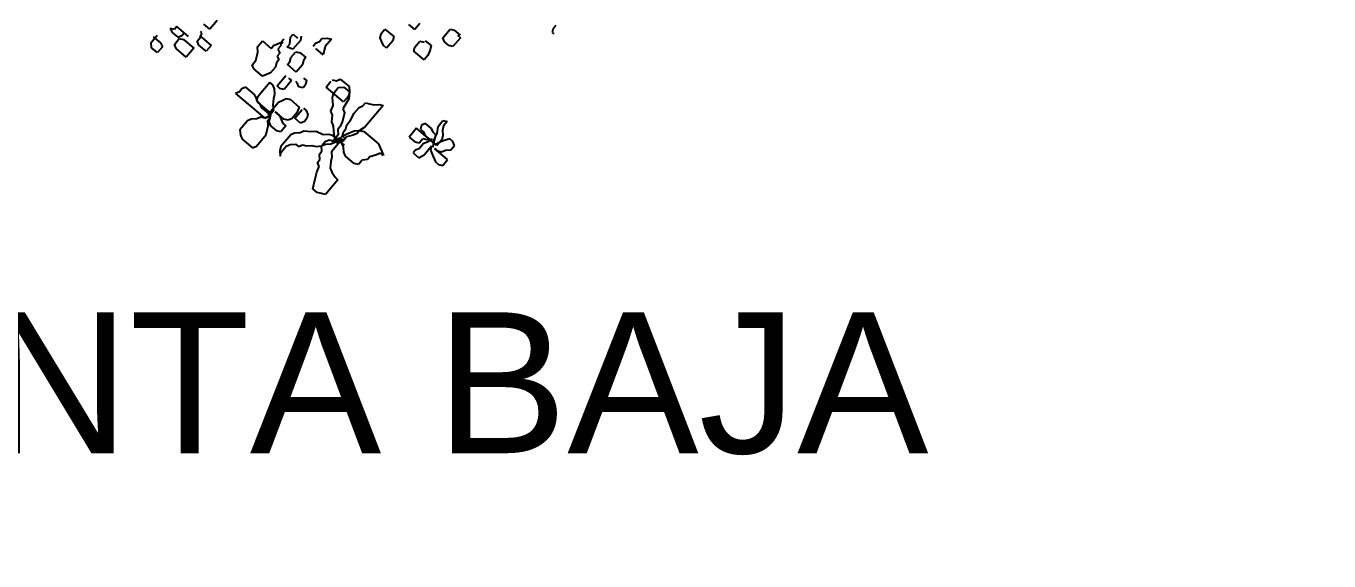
# Model space of a CAD drawing. Header units: metres. Extents: x 231 to 394, y -324 to -29.
# Drawn here: x 272.983 to 274.831, y -79.876 to -79.117 of the extents above; entities that cross this region are included whole.
import ezdxf

# ---------------------------------------------------------------- set-up
doc = ezdxf.new("R2010")
doc.units = ezdxf.units.M
for name, color, linetype in [('A-PISO', 30, 'Continuous'), ('A-TEXTOS', 7, 'Continuous'), ('AR-01-REC$0$A-JARDIN', 8, 'Continuous')]:
    doc.layers.add(name, color=color, linetype=linetype)
doc.styles.get("Standard").update_dxf_attribs({"font": 'arial.ttf'})

# ---------------------------------------------------------------- blocks, each defined once
blk = doc.blocks.new('AR-01-REC$0$ARBOL-03')
for p, q in [((0.868, 0.0018), (0.868, -0.0117)), ((0.8354, -0.0362), (0.8354, -0.0145)), ((0.8354, -0.0145), (0.8408, -0.0145)), ((0.8408, -0.0145), (0.8435, -0.009)), ((0.8435, -0.009), (0.8462, -0.0145)), ((0.8462, -0.0145), (0.8462, -0.0253)), ((0.8761, -0.0009), (0.8625, -0.0009)), ((0.868, -0.0117), (0.8707, -0.0172)), ((0.8707, -0.0172), (0.8815, -0.0172)), ((0.8815, -0.0063), (0.8761, -0.0009)), ((0.8815, -0.0172), (0.8815, -0.0063)), ((0.8408, -0.028), (0.8354, -0.028)), ((0.8462, -0.0253), (0.8408, -0.028)), ((0.8462, -0.028), (0.8435, -0.0335)), ((0.8435, -0.0335), (0.8435, -0.0525)), ((0.8571, -0.028), (0.8462, -0.028)), ((0.8598, -0.0335), (0.8571, -0.028)), ((0.8598, -0.0525), (0.8598, -0.0335)), ((0.7919, -0.0525), (0.8082, -0.0525)), ((0.8082, -0.0525), (0.8082, -0.0416)), ((0.8082, -0.0525), (0.8082, -0.0497)), ((0.8191, -0.047), (0.8191, -0.0443)), ((0.8245, -0.0497), (0.8191, -0.047)), ((0.8245, -0.047), (0.8245, -0.0687)), ((0.8327, -0.0497), (0.8245, -0.0497)), ((0.8354, -0.0552), (0.8327, -0.0497)), ((0.8354, -0.0687), (0.8354, -0.0552)), ((0.8435, -0.0525), (0.8598, -0.0525)), ((0.8245, -0.0687), (0.8354, -0.0687)), ((0.7838, -0.1203), (0.7729, -0.1203)), ((0.7729, -0.1203), (0.7729, -0.1366)), ((0.7892, -0.1257), (0.7838, -0.1203)), ((0.7946, -0.1284), (0.7892, -0.1257)), ((0.8001, -0.1312), (0.7946, -0.1284)), ((0.743, -0.1474), (0.7376, -0.1474)), ((0.7376, -0.1474), (0.7376, -0.1556)), ((0.7512, -0.1529), (0.743, -0.1474)), ((0.7512, -0.142), (0.7566, -0.142)), ((0.7621, -0.1393), (0.7566, -0.142)), ((0.7566, -0.142), (0.7621, -0.1447)), ((0.7566, -0.142), (0.7566, -0.1447)), ((0.7675, -0.1366), (0.7621, -0.1393)), ((0.7621, -0.1447), (0.7675, -0.1447)), ((0.7729, -0.1366), (0.7675, -0.1366)), ((0.7675, -0.1447), (0.7702, -0.1502)), ((0.8082, -0.1312), (0.8001, -0.1312)), ((0.8109, -0.1366), (0.8082, -0.1312)), ((0.8109, -0.1529), (0.8109, -0.1366)), ((0.8381, -0.1447), (0.8435, -0.142)), ((0.8381, -0.161), (0.8381, -0.1447)), ((0.8435, -0.142), (0.8489, -0.142)), ((0.8489, -0.142), (0.8544, -0.1393)), ((0.8544, -0.1393), (0.8544, -0.1936)), ((0.7322, -0.1583), (0.7376, -0.161)), ((0.7376, -0.161), (0.7539, -0.161)), ((0.7566, -0.1529), (0.7512, -0.1529)), ((0.7539, -0.161), (0.7566, -0.1529)), ((0.7702, -0.1502), (0.7756, -0.1502)), ((0.7756, -0.1502), (0.7783, -0.1556)), ((0.7783, -0.1556), (0.7838, -0.1556)), ((0.7838, -0.1556), (0.7892, -0.1583)), ((0.7892, -0.1583), (0.8001, -0.1583)), ((0.8001, -0.1583), (0.8055, -0.1556)), ((0.8055, -0.1556), (0.8109, -0.1529)), ((0.8408, -0.1664), (0.8381, -0.161)), ((0.7159, -0.1827), (0.7105, -0.1882)), ((0.7213, -0.1827), (0.7159, -0.1827)), ((0.7268, -0.18), (0.7213, -0.1827)), ((0.7322, -0.18), (0.7268, -0.18)), ((0.7539, -0.1664), (0.7512, -0.1719)), ((0.7512, -0.1719), (0.7512, -0.1827)), ((0.7512, -0.1827), (0.7566, -0.1827)), ((0.7648, -0.1664), (0.7539, -0.1664)), ((0.7566, -0.1827), (0.7621, -0.1854)), ((0.7702, -0.1692), (0.7648, -0.1664)), ((0.7756, -0.1692), (0.7702, -0.1692)), ((0.7756, -0.1854), (0.7756, -0.1692)), ((0.8082, -0.1773), (0.7892, -0.1773)), ((0.7892, -0.1827), (0.7892, -0.1882)), ((0.8055, -0.1882), (0.8082, -0.1827)), ((0.8082, -0.1827), (0.8082, -0.1773)), ((0.8109, -0.1719), (0.8109, -0.1664)), ((0.8109, -0.1664), (0.8381, -0.1664)), ((0.8136, -0.1773), (0.8109, -0.1719)), ((0.8191, -0.1827), (0.8136, -0.1773)), ((0.8245, -0.1854), (0.8191, -0.1827)), ((0.8381, -0.1664), (0.8435, -0.1692)), ((0.8435, -0.1719), (0.8408, -0.1664)), ((0.8435, -0.1692), (0.8435, -0.1746)), ((0.8435, -0.1963), (0.8435, -0.1719)), ((0.8435, -0.1746), (0.8462, -0.18)), ((0.8462, -0.18), (0.8462, -0.1963)), ((0.8625, -0.1854), (0.868, -0.18)), ((0.868, -0.18), (0.8734, -0.1773)), ((0.8734, -0.1773), (0.8897, -0.1773)), ((0.8897, -0.1773), (0.8951, -0.1827)), ((0.8951, -0.1827), (0.8978, -0.1882)), ((0.7105, -0.1882), (0.7077, -0.1936)), ((0.7077, -0.1936), (0.7213, -0.1936)), ((0.7213, -0.1936), (0.7322, -0.199)), ((0.7322, -0.199), (0.7322, -0.1854)), ((0.7621, -0.1854), (0.7756, -0.1854)), ((0.7756, -0.199), (0.7756, -0.2044)), ((0.7865, -0.1963), (0.7865, -0.1936)), ((0.7892, -0.2017), (0.7865, -0.1963)), ((0.7865, -0.2072), (0.7892, -0.2017)), ((0.7892, -0.1882), (0.8055, -0.1882)), ((0.8136, -0.199), (0.8109, -0.2044)), ((0.8191, -0.1963), (0.8136, -0.199)), ((0.8245, -0.1936), (0.8191, -0.1963)), ((0.8327, -0.1909), (0.8245, -0.1854)), ((0.8462, -0.1936), (0.8245, -0.1936)), ((0.8381, -0.1963), (0.8327, -0.1909)), ((0.8435, -0.1963), (0.8381, -0.1963)), ((0.8381, -0.2153), (0.8381, -0.199)), ((0.8381, -0.199), (0.8381, -0.2072)), ((0.8489, -0.199), (0.8435, -0.1963)), ((0.8489, -0.199), (0.8462, -0.1936)), ((0.8544, -0.1936), (0.8489, -0.1963)), ((0.8489, -0.1963), (0.8544, -0.1936)), ((0.8544, -0.199), (0.8489, -0.199)), ((0.8544, -0.2017), (0.8489, -0.199)), ((0.8544, -0.1936), (0.8571, -0.1882)), ((0.8598, -0.2044), (0.8544, -0.199)), ((0.8571, -0.2072), (0.8544, -0.2017)), ((0.8571, -0.1882), (0.8625, -0.1854)), ((0.8978, -0.1882), (0.8978, -0.2072)), ((0.7756, -0.2044), (0.7811, -0.2072)), ((0.7811, -0.2072), (0.7865, -0.2072)), ((0.8109, -0.2044), (0.8109, -0.2207)), ((0.8109, -0.2207), (0.8191, -0.2234)), ((0.8299, -0.2234), (0.8354, -0.2207)), ((0.8354, -0.2207), (0.8381, -0.2153)), ((0.8381, -0.2072), (0.8408, -0.2126)), ((0.8408, -0.2126), (0.8435, -0.218)), ((0.8435, -0.218), (0.8435, -0.2234)), ((0.8544, -0.2234), (0.8571, -0.218)), ((0.8571, -0.218), (0.8571, -0.2072)), ((0.8652, -0.2072), (0.8598, -0.2044)), ((0.8707, -0.2099), (0.8652, -0.2072)), ((0.8924, -0.2099), (0.8707, -0.2099)), ((0.8978, -0.2072), (0.8924, -0.2099)), ((0.7485, -0.237), (0.743, -0.2397)), ((0.743, -0.2397), (0.743, -0.256)), ((0.7512, -0.2316), (0.7485, -0.237)), ((0.7648, -0.2316), (0.7539, -0.2316)), ((0.7648, -0.2641), (0.7648, -0.2316)), ((0.8082, -0.2262), (0.8082, -0.2316)), ((0.8082, -0.2316), (0.8109, -0.237)), ((0.8272, -0.2262), (0.8109, -0.2262)), ((0.8109, -0.237), (0.8164, -0.2397)), ((0.8164, -0.2397), (0.8218, -0.2397)), ((0.8191, -0.2234), (0.8299, -0.2234)), ((0.8218, -0.2397), (0.8272, -0.237)), ((0.8272, -0.237), (0.8272, -0.2262)), ((0.8381, -0.2452), (0.8435, -0.2397)), ((0.8435, -0.2234), (0.8544, -0.2234)), ((0.8435, -0.2397), (0.8489, -0.237)), ((0.8489, -0.237), (0.8707, -0.237)), ((0.8707, -0.237), (0.8761, -0.2397)), ((0.8761, -0.2397), (0.8815, -0.2452)), ((0.648, -0.2424), (0.648, -0.2587)), ((0.6562, -0.2424), (0.648, -0.2424)), ((0.648, -0.2587), (0.6534, -0.2614)), ((0.6616, -0.2452), (0.6562, -0.2424)), ((0.6643, -0.2506), (0.6616, -0.2452)), ((0.667, -0.256), (0.6643, -0.2506)), ((0.667, -0.2614), (0.667, -0.256)), ((0.743, -0.256), (0.7485, -0.2614)), ((0.7539, -0.2452), (0.7485, -0.2506)), ((0.7485, -0.2506), (0.7485, -0.2614)), ((0.7648, -0.2452), (0.7539, -0.2452)), ((0.7702, -0.2479), (0.7648, -0.2452)), ((0.7783, -0.256), (0.7702, -0.2479)), ((0.7865, -0.2587), (0.7783, -0.256)), ((0.7892, -0.2641), (0.7865, -0.2587)), ((0.8218, -0.2614), (0.8272, -0.256)), ((0.8272, -0.256), (0.8327, -0.2479)), ((0.8327, -0.2479), (0.8381, -0.2452)), ((0.8489, -0.2587), (0.8462, -0.2641)), ((0.8544, -0.256), (0.8489, -0.2587)), ((0.8598, -0.2452), (0.8544, -0.2506)), ((0.8544, -0.2506), (0.8544, -0.256)), ((0.8652, -0.2424), (0.8598, -0.2452)), ((0.8761, -0.2424), (0.8652, -0.2424)), ((0.8815, -0.2452), (0.8761, -0.2424)), ((0.61, -0.275), (0.6209, -0.275)), ((0.6209, -0.275), (0.6209, -0.2641)), ((0.6534, -0.2614), (0.667, -0.2614)), ((0.7485, -0.2614), (0.7539, -0.2641)), ((0.7485, -0.2614), (0.7566, -0.2669)), ((0.7539, -0.2641), (0.7648, -0.2641)), ((0.7566, -0.2669), (0.7729, -0.2696)), ((0.7729, -0.2696), (0.7756, -0.275)), ((0.7756, -0.275), (0.7865, -0.2804)), ((0.7974, -0.2696), (0.7892, -0.2641)), ((0.8001, -0.275), (0.7974, -0.2696)), ((0.8055, -0.2804), (0.8001, -0.275)), ((0.8136, -0.2777), (0.8191, -0.2723)), ((0.8191, -0.2723), (0.8218, -0.2614)), ((0.8381, -0.275), (0.8327, -0.2804)), ((0.8408, -0.2696), (0.8381, -0.275)), ((0.8462, -0.2641), (0.8408, -0.2696)), ((0.629, -0.2913), (0.6263, -0.2967)), ((0.6399, -0.2913), (0.629, -0.2913)), ((0.6453, -0.294), (0.6399, -0.2913)), ((0.6453, -0.313), (0.6453, -0.294)), ((0.743, -0.294), (0.7403, -0.2994)), ((0.7458, -0.2886), (0.743, -0.294)), ((0.7512, -0.2886), (0.7458, -0.2886)), ((0.7566, -0.2859), (0.7512, -0.2886)), ((0.7675, -0.2859), (0.7566, -0.2859)), ((0.7783, -0.2886), (0.7675, -0.2859)), ((0.7865, -0.2886), (0.7783, -0.2886)), ((0.7865, -0.2804), (0.7946, -0.2831)), ((0.7919, -0.2913), (0.7865, -0.2886)), ((0.7974, -0.2913), (0.7919, -0.2913)), ((0.7946, -0.2831), (0.8001, -0.2831)), ((0.8028, -0.294), (0.7974, -0.2913)), ((0.8028, -0.294), (0.7974, -0.2967)), ((0.8001, -0.2831), (0.8055, -0.2886)), ((0.8028, -0.2994), (0.8028, -0.294)), ((0.8082, -0.294), (0.8028, -0.294)), ((0.8109, -0.2859), (0.8055, -0.2804)), ((0.8055, -0.2886), (0.8191, -0.2886)), ((0.8055, -0.2994), (0.8082, -0.294)), ((0.8109, -0.2994), (0.8082, -0.2913)), ((0.8082, -0.2913), (0.8109, -0.2967)), ((0.8109, -0.294), (0.8082, -0.2994)), ((0.8109, -0.2831), (0.8136, -0.2777)), ((0.8109, -0.3049), (0.8109, -0.2831)), ((0.8136, -0.2913), (0.8109, -0.2859)), ((0.8164, -0.2913), (0.8109, -0.294)), ((0.8164, -0.2886), (0.8136, -0.2967)), ((0.8136, -0.2967), (0.8136, -0.2913)), ((0.8191, -0.2831), (0.8164, -0.2886)), ((0.8218, -0.2886), (0.8164, -0.2913)), ((0.8245, -0.2804), (0.8191, -0.2831)), ((0.8272, -0.2831), (0.8218, -0.2886)), ((0.8327, -0.2804), (0.8245, -0.2804)), ((0.8327, -0.2804), (0.8272, -0.2831)), ((0.8381, -0.2859), (0.8327, -0.2804)), ((0.8435, -0.2859), (0.8381, -0.2859)), ((0.8489, -0.2913), (0.8435, -0.2859)), ((0.8544, -0.2913), (0.8489, -0.2913)), ((0.8571, -0.2967), (0.8544, -0.2913)), ((0.5883, -0.313), (0.5856, -0.3184)), ((0.6046, -0.313), (0.5883, -0.313)), ((0.6073, -0.3184), (0.6046, -0.313)), ((0.6236, -0.2967), (0.6236, -0.3076)), ((0.6236, -0.3076), (0.629, -0.3103)), ((0.629, -0.3103), (0.6371, -0.313)), ((0.6371, -0.313), (0.6453, -0.313)), ((0.7349, -0.3049), (0.7322, -0.3103)), ((0.7322, -0.3103), (0.7729, -0.3103)), ((0.7403, -0.2994), (0.7349, -0.3049)), ((0.7729, -0.3103), (0.7811, -0.3076)), ((0.7811, -0.3076), (0.7783, -0.313)), ((0.7783, -0.313), (0.7783, -0.3401)), ((0.7865, -0.3021), (0.7811, -0.3076)), ((0.7811, -0.3076), (0.7865, -0.3076)), ((0.7919, -0.2994), (0.7865, -0.3021)), ((0.7865, -0.3076), (0.7919, -0.3049)), ((0.7974, -0.2967), (0.7919, -0.2994)), ((0.7919, -0.3049), (0.8001, -0.2994)), ((0.8001, -0.2994), (0.8055, -0.2994)), ((0.8082, -0.2994), (0.8028, -0.2994)), ((0.8109, -0.2967), (0.8299, -0.2967)), ((0.8136, -0.3049), (0.8109, -0.2994)), ((0.8191, -0.3103), (0.8136, -0.3049)), ((0.8218, -0.3157), (0.8191, -0.3103)), ((0.8299, -0.2967), (0.8354, -0.3021)), ((0.8354, -0.3021), (0.8408, -0.3049)), ((0.8408, -0.3049), (0.8489, -0.3103)), ((0.8489, -0.3103), (0.8517, -0.3157)), ((0.8652, -0.2994), (0.8571, -0.2967)), ((0.8707, -0.3021), (0.8652, -0.2994)), ((0.8815, -0.3076), (0.8707, -0.3021)), ((0.887, -0.3103), (0.8815, -0.3076)), ((0.887, -0.3184), (0.887, -0.3103)), ((0.5856, -0.3184), (0.5856, -0.3293)), ((0.5883, -0.3266), (0.5883, -0.332)), ((0.5883, -0.332), (0.6046, -0.332)), ((0.6046, -0.332), (0.6073, -0.3266)), ((0.6073, -0.3266), (0.6073, -0.3184)), ((0.8191, -0.3374), (0.8218, -0.332)), ((0.8218, -0.332), (0.8218, -0.3157)), ((0.8517, -0.3157), (0.8544, -0.3239)), ((0.8544, -0.3239), (0.8544, -0.3293)), ((0.8544, -0.3293), (0.8815, -0.3293)), ((0.8815, -0.3293), (0.8842, -0.3239)), ((0.8842, -0.3239), (0.887, -0.3184)), ((0.7783, -0.3401), (0.7811, -0.3456)), ((0.7811, -0.3456), (0.7838, -0.351)), ((0.7838, -0.351), (0.7865, -0.3564)), ((0.7865, -0.351), (0.7919, -0.3483)), ((0.7865, -0.3564), (0.7865, -0.351)), ((0.7919, -0.3483), (0.8001, -0.3429)), ((0.8001, -0.3429), (0.8055, -0.3429)), ((0.8055, -0.3429), (0.8109, -0.3374)), ((0.8109, -0.3374), (0.8191, -0.3374)), ((0.7268, -0.4026), (0.7268, -0.3673)), ((0.7268, -0.3673), (0.743, -0.3673)), ((0.743, -0.3673), (0.743, -0.3781)), ((0.7132, -0.3727), (0.7186, -0.37)), ((0.7132, -0.3836), (0.7132, -0.3727)), ((0.7159, -0.389), (0.7132, -0.3836)), ((0.7186, -0.37), (0.724, -0.3727)), ((0.724, -0.3727), (0.724, -0.3781)), ((0.724, -0.3781), (0.7268, -0.3836)), ((0.7268, -0.3836), (0.7268, -0.3944)), ((0.7322, -0.3836), (0.7295, -0.389)), ((0.7403, -0.3836), (0.7322, -0.3836)), ((0.743, -0.3781), (0.7403, -0.3836)), ((0.7458, -0.389), (0.7512, -0.3863)), ((0.7512, -0.3863), (0.7566, -0.3863)), ((0.7566, -0.3863), (0.7566, -0.3971)), ((0.6942, -0.389), (0.6915, -0.3944)), ((0.6915, -0.3944), (0.6996, -0.3944)), ((0.705, -0.389), (0.6942, -0.389)), ((0.6996, -0.3944), (0.705, -0.3971)), ((0.7132, -0.3944), (0.705, -0.389)), ((0.705, -0.3971), (0.7105, -0.4026)), ((0.7105, -0.4026), (0.7159, -0.4053)), ((0.724, -0.3971), (0.7132, -0.3944)), ((0.7159, -0.3944), (0.7159, -0.389)), ((0.7268, -0.3998), (0.7159, -0.3944)), ((0.7159, -0.4053), (0.7213, -0.4053)), ((0.7159, -0.408), (0.7213, -0.4053)), ((0.7213, -0.4053), (0.7268, -0.4026)), ((0.7213, -0.4053), (0.7268, -0.4053)), ((0.7295, -0.389), (0.724, -0.3944)), ((0.724, -0.3944), (0.7322, -0.3917)), ((0.7322, -0.4026), (0.724, -0.3971)), ((0.7268, -0.4053), (0.7268, -0.3998)), ((0.7322, -0.3917), (0.7376, -0.389)), ((0.7485, -0.3998), (0.7322, -0.3998)), ((0.7322, -0.3998), (0.7376, -0.4026)), ((0.7322, -0.4297), (0.7322, -0.4053)), ((0.7322, -0.4053), (0.7322, -0.4107)), ((0.7376, -0.389), (0.7458, -0.389)), ((0.7376, -0.4026), (0.7403, -0.408)), ((0.7566, -0.3971), (0.7485, -0.3998)), ((0.4878, -0.4243), (0.4932, -0.4243)), ((0.4932, -0.4243), (0.4987, -0.427)), ((0.7077, -0.4134), (0.7159, -0.408)), ((0.7077, -0.4188), (0.7077, -0.4134)), ((0.7105, -0.4243), (0.7077, -0.4188)), ((0.7186, -0.4243), (0.7105, -0.4243)), ((0.724, -0.4188), (0.7186, -0.4243)), ((0.7295, -0.4161), (0.724, -0.4188)), ((0.7322, -0.4107), (0.7295, -0.4161)), ((0.7403, -0.408), (0.7458, -0.4188)), ((0.7458, -0.4243), (0.743, -0.4297)), ((0.7458, -0.4188), (0.7458, -0.4243)), ((0.4987, -0.427), (0.4987, -0.4297)), ((0.743, -0.4297), (0.7322, -0.4297))]:
    blk.add_line(p, q)

msp = doc.modelspace()

# ---------------------------------------------------------------- linework, layer by layer
at = {"layer": 'A-PISO', "ltscale": 100}
msp.add_circle((268.4684, -66.1867), 37.5515, dxfattribs=at)

# ---------------------------------------------------------------- block references
at = {"layer": 'AR-01-REC$0$A-JARDIN', "xscale": -1, "rotation": 49.86264959063404}
msp.add_blockref('AR-01-REC$0$ARBOL-03', (273.7242, -78.4694), dxfattribs=at)

# ---------------------------------------------------------------- texts
at = {"layer": 'A-TEXTOS', "color": 1}
msp.add_text('PLANTA BAJA', height=0.2, dxfattribs=at).set_placement((272.3998, -79.723))

doc.saveas('drawing.dxf')
